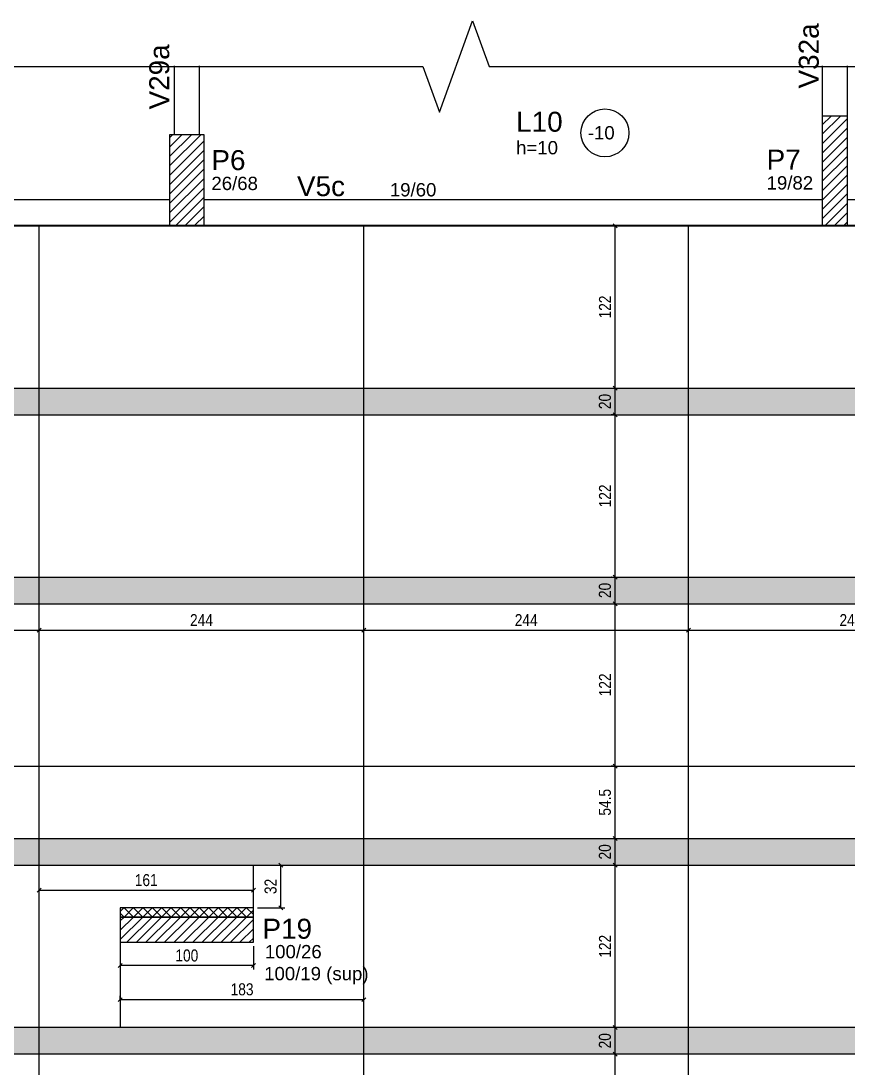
# Model space of a CAD drawing. Header units: millimetres. Extents: x 2332 to 8660, y 363 to 3984.
# Drawn here: x 6490 to 7111, y 2472 to 3259 of the extents above; entities that cross this region are included whole.
import ezdxf

# ---------------------------------------------------------------- set-up
doc = ezdxf.new("R2010")
doc.units = ezdxf.units.MM
for name, color, linetype in [('1', 1, 'Continuous'), ('3', 3, 'Continuous'), ('8', 8, 'Continuous'), ('COTA', 241, 'Continuous'), ('ES-VIGA', 3, 'Continuous'), ('L-D', 2, 'Continuous'), ('L-N', 4, 'Continuous'), ('P-D', 2, 'Continuous'), ('Painéis', 200, 'Continuous'), ('PIL-N', 4, 'Continuous'), ('Pilares', 5, 'Continuous'), ('VIG-D', 2, 'Continuous'), ('VIG-N', 4, 'Continuous')]:
    doc.layers.add(name, color=color, linetype=linetype)
doc.layers.add('Hachura', color=251, linetype='Continuous', lineweight=9)
doc.styles.add('COTA TECNICA-50', font='techl___.ttf', dxfattribs={"height": 9})
doc.styles.get("Standard").update_dxf_attribs({"font": 'arial.ttf'})
doc.dimstyles.new('COTA PAINEL-50', dxfattribs={"dimtxt": 9, "dimasz": 3, "dimexe": 3, "dimexo": 3, "dimgap": 3, "dimtad": 1, "dimdec": 1, "dimzin": 12, "dimdsep": 46, "dimtxsty": 'COTA TECNICA-50', "dimblk1": 'OBLIQUE', "dimblk2": 'OBLIQUE', "dimsah": 1, "dimcen": 0.9, "dimclrd": 4, "dimclre": 4, "dimclrt": 240, "dimadec": 1, "dimazin": 3, "dimtfac": 1, "dimtdec": 1, "dimtmove": 0, "dimatfit": 3, "dimfxl": 1, "dimtolj": 1, "dimtzin": 12, "dimarcsym": 0})

# ---------------------------------------------------------------- blocks, each defined once
blk = doc.blocks.new('_Oblique')
at = {"color": 0, "linetype": 'ByBlock', "lineweight": -2}
blk.add_line((-0.5, -0.5), (0.5, 0.5), dxfattribs=at)
blk = doc.blocks.new('*D175')
at = {"layer": 'Defpoints', "color": 0, "transparency": 16777216}
for p in [(6935.94, 2482.22), (6935.94, 2482.22), (6935.94, 2360.22)]:
    blk.add_point(p, dxfattribs=at)
at = {"layer": 'Painéis', "color": 4, "lineweight": -2, "transparency": 16777216}
blk.add_line((6935.94, 2360.22), (6935.94, 2482.22), dxfattribs=at)
at = {"layer": 'Painéis', "color": 4, "lineweight": -2, "transparency": 16777216, "xscale": 3, "yscale": 3, "zscale": 3}
for p, rotation in [((6935.94, 2482.22), 90), ((6935.94, 2360.22), 270)]:
    blk.add_blockref('_Oblique', p, dxfattribs=dict(at, rotation=rotation))
at = {"layer": 'Painéis', "color": 240, "transparency": 16777216, "insert": (6928.38, 2421.22), "char_height": 9, "attachment_point": 5, "rotation": 90, "style": 'COTA TECNICA-50'}
blk.add_mtext('\\A1;122', dxfattribs=at)
blk = doc.blocks.new('*D176')
at = {"layer": 'Defpoints', "color": 0, "transparency": 16777216}
for p in [(6935.94, 2502.22), (6935.94, 2502.22), (6935.94, 2482.22)]:
    blk.add_point(p, dxfattribs=at)
at = {"layer": 'Painéis', "color": 4, "lineweight": -2, "transparency": 16777216}
blk.add_line((6935.94, 2482.22), (6935.94, 2502.22), dxfattribs=at)
at = {"layer": 'Painéis', "color": 4, "lineweight": -2, "transparency": 16777216, "xscale": 3, "yscale": 3, "zscale": 3}
for p, rotation in [((6935.94, 2502.22), 90), ((6935.94, 2482.22), 270)]:
    blk.add_blockref('_Oblique', p, dxfattribs=dict(at, rotation=rotation))
at = {"layer": 'Painéis', "color": 240, "transparency": 16777216, "insert": (6928.34, 2492.22), "char_height": 9, "attachment_point": 5, "rotation": 90, "style": 'COTA TECNICA-50'}
blk.add_mtext('\\A1;20', dxfattribs=at)
blk = doc.blocks.new('*D177')
at = {"layer": 'Defpoints', "color": 0, "transparency": 16777216}
for p in [(6935.94, 2624.21), (6935.94, 2624.21), (6935.94, 2502.22)]:
    blk.add_point(p, dxfattribs=at)
at = {"layer": 'Painéis', "color": 4, "lineweight": -2, "transparency": 16777216}
blk.add_line((6935.94, 2502.22), (6935.94, 2624.21), dxfattribs=at)
at = {"layer": 'Painéis', "color": 4, "lineweight": -2, "transparency": 16777216, "xscale": 3, "yscale": 3, "zscale": 3}
for p, rotation in [((6935.94, 2624.21), 90), ((6935.94, 2502.22), 270)]:
    blk.add_blockref('_Oblique', p, dxfattribs=dict(at, rotation=rotation))
at = {"layer": 'Painéis', "color": 240, "transparency": 16777216, "insert": (6928.38, 2563.22), "char_height": 9, "attachment_point": 5, "rotation": 90, "style": 'COTA TECNICA-50'}
blk.add_mtext('\\A1;122', dxfattribs=at)
blk = doc.blocks.new('*D178')
at = {"layer": 'Defpoints', "color": 0, "transparency": 16777216}
for p in [(6935.44, 2644.21), (6935.94, 2644.21), (6935.94, 2624.21)]:
    blk.add_point(p, dxfattribs=at)
at = {"layer": 'Painéis', "color": 4, "lineweight": -2, "transparency": 16777216}
for p, q in [((6935.94, 2624.21), (6935.94, 2644.21)), ((6938.44, 2644.21), (6938.94, 2644.21))]:
    blk.add_line(p, q, dxfattribs=at)
at = {"layer": 'Painéis', "color": 4, "lineweight": -2, "transparency": 16777216, "xscale": 3, "yscale": 3, "zscale": 3}
for p, rotation in [((6935.94, 2644.21), 90), ((6935.94, 2624.21), 270)]:
    blk.add_blockref('_Oblique', p, dxfattribs=dict(at, rotation=rotation))
at = {"layer": 'Painéis', "color": 240, "transparency": 16777216, "insert": (6928.34, 2634.21), "char_height": 9, "attachment_point": 5, "rotation": 90, "style": 'COTA TECNICA-50'}
blk.add_mtext('\\A1;20', dxfattribs=at)
blk = doc.blocks.new('*D179')
at = {"layer": 'Defpoints', "color": 0, "transparency": 16777216}
for p in [(6935.94, 2698.71), (6937.42, 2698.71), (6935.44, 2644.21)]:
    blk.add_point(p, dxfattribs=at)
at = {"layer": 'Painéis', "color": 4, "lineweight": -2, "transparency": 16777216}
for p, q in [((6934.42, 2698.71), (6932.94, 2698.71)), ((6935.94, 2644.21), (6935.94, 2698.71)), ((6938.44, 2644.21), (6938.94, 2644.21))]:
    blk.add_line(p, q, dxfattribs=at)
at = {"layer": 'Painéis', "color": 4, "lineweight": -2, "transparency": 16777216, "xscale": 3, "yscale": 3, "zscale": 3}
for p, rotation in [((6935.94, 2698.71), 90), ((6935.94, 2644.21), 270)]:
    blk.add_blockref('_Oblique', p, dxfattribs=dict(at, rotation=rotation))
at = {"layer": 'Painéis', "color": 240, "transparency": 16777216, "insert": (6928.34, 2671.46), "char_height": 9, "attachment_point": 5, "rotation": 90, "style": 'COTA TECNICA-50'}
blk.add_mtext('\\A1;54.5', dxfattribs=at)
blk = doc.blocks.new('*D180')
at = {"layer": 'Defpoints', "color": 0, "transparency": 16777216}
for p in [(6935.68, 2820.71), (6935.94, 2820.71), (6937.42, 2698.71)]:
    blk.add_point(p, dxfattribs=at)
at = {"layer": 'Painéis', "color": 4, "lineweight": -2, "transparency": 16777216}
for p, q in [((6935.94, 2698.71), (6935.94, 2820.71)), ((6938.68, 2820.71), (6938.94, 2820.71)), ((6934.42, 2698.71), (6932.94, 2698.71))]:
    blk.add_line(p, q, dxfattribs=at)
at = {"layer": 'Painéis', "color": 4, "lineweight": -2, "transparency": 16777216, "xscale": 3, "yscale": 3, "zscale": 3}
for p, rotation in [((6935.94, 2820.71), 90), ((6935.94, 2698.71), 270)]:
    blk.add_blockref('_Oblique', p, dxfattribs=dict(at, rotation=rotation))
at = {"layer": 'Painéis', "color": 240, "transparency": 16777216, "insert": (6928.38, 2759.71), "char_height": 9, "attachment_point": 5, "rotation": 90, "style": 'COTA TECNICA-50'}
blk.add_mtext('\\A1;122', dxfattribs=at)
blk = doc.blocks.new('*D181')
at = {"layer": 'Defpoints', "color": 0, "transparency": 16777216}
for p in [(6935.94, 2840.71), (6936.38, 2840.71), (6935.68, 2820.71)]:
    blk.add_point(p, dxfattribs=at)
at = {"layer": 'Painéis', "color": 4, "lineweight": -2, "transparency": 16777216}
for p, q in [((6933.38, 2840.71), (6932.94, 2840.71)), ((6935.94, 2820.71), (6935.94, 2840.71)), ((6938.68, 2820.71), (6938.94, 2820.71))]:
    blk.add_line(p, q, dxfattribs=at)
at = {"layer": 'Painéis', "color": 4, "lineweight": -2, "transparency": 16777216, "xscale": 3, "yscale": 3, "zscale": 3}
for p, rotation in [((6935.94, 2840.71), 90), ((6935.94, 2820.71), 270)]:
    blk.add_blockref('_Oblique', p, dxfattribs=dict(at, rotation=rotation))
at = {"layer": 'Painéis', "color": 240, "transparency": 16777216, "insert": (6928.34, 2830.71), "char_height": 9, "attachment_point": 5, "rotation": 90, "style": 'COTA TECNICA-50'}
blk.add_mtext('\\A1;20', dxfattribs=at)
blk = doc.blocks.new('*D182')
at = {"layer": 'Defpoints', "color": 0, "transparency": 16777216}
for p in [(6935.94, 2962.71), (6937.67, 2962.71), (6936.38, 2840.71)]:
    blk.add_point(p, dxfattribs=at)
at = {"layer": 'Painéis', "color": 4, "lineweight": -2, "transparency": 16777216}
for p, q in [((6934.67, 2962.71), (6932.94, 2962.71)), ((6935.94, 2840.71), (6935.94, 2962.71)), ((6933.38, 2840.71), (6932.94, 2840.71))]:
    blk.add_line(p, q, dxfattribs=at)
at = {"layer": 'Painéis', "color": 4, "lineweight": -2, "transparency": 16777216, "xscale": 3, "yscale": 3, "zscale": 3}
for p, rotation in [((6935.94, 2962.71), 90), ((6935.94, 2840.71), 270)]:
    blk.add_blockref('_Oblique', p, dxfattribs=dict(at, rotation=rotation))
at = {"layer": 'Painéis', "color": 240, "transparency": 16777216, "insert": (6928.38, 2901.71), "char_height": 9, "attachment_point": 5, "rotation": 90, "style": 'COTA TECNICA-50'}
blk.add_mtext('\\A1;122', dxfattribs=at)
blk = doc.blocks.new('*D183')
at = {"layer": 'Defpoints', "color": 0, "transparency": 16777216}
for p in [(6932.62, 2982.71), (6935.94, 2982.71), (6937.67, 2962.71)]:
    blk.add_point(p, dxfattribs=at)
at = {"layer": 'Painéis', "color": 4, "lineweight": -2, "transparency": 16777216}
for p, q in [((6935.62, 2982.71), (6938.94, 2982.71)), ((6935.94, 2962.71), (6935.94, 2982.71)), ((6934.67, 2962.71), (6932.94, 2962.71))]:
    blk.add_line(p, q, dxfattribs=at)
at = {"layer": 'Painéis', "color": 4, "lineweight": -2, "transparency": 16777216, "xscale": 3, "yscale": 3, "zscale": 3}
for p, rotation in [((6935.94, 2982.71), 90), ((6935.94, 2962.71), 270)]:
    blk.add_blockref('_Oblique', p, dxfattribs=dict(at, rotation=rotation))
at = {"layer": 'Painéis', "color": 240, "transparency": 16777216, "insert": (6928.34, 2972.71), "char_height": 9, "attachment_point": 5, "rotation": 90, "style": 'COTA TECNICA-50'}
blk.add_mtext('\\A1;20', dxfattribs=at)
blk = doc.blocks.new('*D184')
at = {"layer": 'Defpoints', "color": 0, "transparency": 16777216}
for p in [(6934.86, 3104.71), (6935.94, 3104.71), (6932.62, 2982.71)]:
    blk.add_point(p, dxfattribs=at)
at = {"layer": 'Painéis', "color": 4, "lineweight": -2, "transparency": 16777216}
for p, q in [((6935.94, 2982.71), (6935.94, 3104.71)), ((6937.86, 3104.71), (6938.94, 3104.71)), ((6935.62, 2982.71), (6938.94, 2982.71))]:
    blk.add_line(p, q, dxfattribs=at)
at = {"layer": 'Painéis', "color": 4, "lineweight": -2, "transparency": 16777216, "xscale": 3, "yscale": 3, "zscale": 3}
for p, rotation in [((6935.94, 3104.71), 90), ((6935.94, 2982.71), 270)]:
    blk.add_blockref('_Oblique', p, dxfattribs=dict(at, rotation=rotation))
at = {"layer": 'Painéis', "color": 240, "transparency": 16777216, "insert": (6928.38, 3043.71), "char_height": 9, "attachment_point": 5, "rotation": 90, "style": 'COTA TECNICA-50'}
blk.add_mtext('\\A1;122', dxfattribs=at)
blk = doc.blocks.new('*D185')
at = {"layer": 'Defpoints', "color": 0, "transparency": 16777216}
for p in [(6664.18, 2624.21), (6684.86, 2624.21), (6664.18, 2592.22)]:
    blk.add_point(p, dxfattribs=at)
at = {"layer": 'Painéis', "color": 4, "lineweight": -2, "transparency": 16777216}
for p, q in [((6667.18, 2624.21), (6687.86, 2624.21)), ((6684.86, 2592.22), (6684.86, 2624.21)), ((6667.18, 2592.22), (6687.86, 2592.22))]:
    blk.add_line(p, q, dxfattribs=at)
at = {"layer": 'Painéis', "color": 4, "lineweight": -2, "transparency": 16777216, "xscale": 3, "yscale": 3, "zscale": 3}
for p, rotation in [((6684.86, 2624.21), 90), ((6684.86, 2592.22), 270)]:
    blk.add_blockref('_Oblique', p, dxfattribs=dict(at, rotation=rotation))
at = {"layer": 'Painéis', "color": 240, "transparency": 16777216, "insert": (6677.16, 2608.21), "char_height": 9, "attachment_point": 5, "rotation": 90, "style": 'COTA TECNICA-50'}
blk.add_mtext('\\A1;32', dxfattribs=at)
blk = doc.blocks.new('*D186')
at = {"layer": 'Defpoints', "color": 0, "transparency": 16777216}
for p in [(6564.18, 2566.22), (6664.18, 2566.22), (6564.18, 2548.69)]:
    blk.add_point(p, dxfattribs=at)
at = {"layer": 'Painéis', "color": 4, "lineweight": -2, "transparency": 16777216}
for p, q in [((6564.18, 2563.22), (6564.18, 2545.69)), ((6664.18, 2563.22), (6664.18, 2545.69)), ((6664.18, 2548.69), (6564.18, 2548.69))]:
    blk.add_line(p, q, dxfattribs=at)
at = {"layer": 'Painéis', "color": 4, "lineweight": -2, "transparency": 16777216, "xscale": 3, "yscale": 3, "zscale": 3, "rotation": 180}
blk.add_blockref('_Oblique', (6564.18, 2548.69), dxfattribs=at)
at = {"layer": 'Painéis', "color": 4, "lineweight": -2, "transparency": 16777216, "xscale": 3, "yscale": 3, "zscale": 3}
blk.add_blockref('_Oblique', (6664.18, 2548.69), dxfattribs=at)
at = {"layer": 'Painéis', "color": 240, "transparency": 16777216, "insert": (6614.18, 2556.28), "char_height": 9, "attachment_point": 5, "style": 'COTA TECNICA-50'}
blk.add_mtext('\\A1;100', dxfattribs=at)
blk = doc.blocks.new('*D209')
at = {"layer": 'Defpoints', "color": 0, "transparency": 16777216}
for p in [(6259.18, 2800.83), (6503.18, 2800.83), (6503.18, 2800.83)]:
    blk.add_point(p, dxfattribs=at)
at = {"layer": 'Painéis', "color": 4, "lineweight": -2, "transparency": 16777216}
blk.add_line((6259.18, 2800.83), (6503.18, 2800.83), dxfattribs=at)
at = {"layer": 'Painéis', "color": 4, "lineweight": -2, "transparency": 16777216, "xscale": 3, "yscale": 3, "zscale": 3, "rotation": 180}
blk.add_blockref('_Oblique', (6259.18, 2800.83), dxfattribs=at)
at = {"layer": 'Painéis', "color": 4, "lineweight": -2, "transparency": 16777216, "xscale": 3, "yscale": 3, "zscale": 3}
blk.add_blockref('_Oblique', (6503.18, 2800.83), dxfattribs=at)
at = {"layer": 'Painéis', "color": 240, "transparency": 16777216, "insert": (6381.18, 2808.39), "char_height": 9, "attachment_point": 5, "style": 'COTA TECNICA-50'}
blk.add_mtext('\\A1;244', dxfattribs=at)
blk = doc.blocks.new('*D210')
at = {"layer": 'Defpoints', "color": 0, "transparency": 16777216}
for p in [(6503.18, 2800.83), (6747.18, 2800.83), (6747.18, 2800.83)]:
    blk.add_point(p, dxfattribs=at)
at = {"layer": 'Painéis', "color": 4, "lineweight": -2, "transparency": 16777216}
blk.add_line((6503.18, 2800.83), (6747.18, 2800.83), dxfattribs=at)
at = {"layer": 'Painéis', "color": 4, "lineweight": -2, "transparency": 16777216, "xscale": 3, "yscale": 3, "zscale": 3, "rotation": 180}
blk.add_blockref('_Oblique', (6503.18, 2800.83), dxfattribs=at)
at = {"layer": 'Painéis', "color": 4, "lineweight": -2, "transparency": 16777216, "xscale": 3, "yscale": 3, "zscale": 3}
blk.add_blockref('_Oblique', (6747.18, 2800.83), dxfattribs=at)
at = {"layer": 'Painéis', "color": 240, "transparency": 16777216, "insert": (6625.18, 2808.39), "char_height": 9, "attachment_point": 5, "style": 'COTA TECNICA-50'}
blk.add_mtext('\\A1;244', dxfattribs=at)
blk = doc.blocks.new('*D211')
at = {"layer": 'Defpoints', "color": 0, "transparency": 16777216}
for p in [(6747.18, 2800.83), (6991.18, 2800.83), (6991.18, 2800.83)]:
    blk.add_point(p, dxfattribs=at)
at = {"layer": 'Painéis', "color": 4, "lineweight": -2, "transparency": 16777216}
blk.add_line((6747.18, 2800.83), (6991.18, 2800.83), dxfattribs=at)
at = {"layer": 'Painéis', "color": 4, "lineweight": -2, "transparency": 16777216, "xscale": 3, "yscale": 3, "zscale": 3, "rotation": 180}
blk.add_blockref('_Oblique', (6747.18, 2800.83), dxfattribs=at)
at = {"layer": 'Painéis', "color": 4, "lineweight": -2, "transparency": 16777216, "xscale": 3, "yscale": 3, "zscale": 3}
blk.add_blockref('_Oblique', (6991.18, 2800.83), dxfattribs=at)
at = {"layer": 'Painéis', "color": 240, "transparency": 16777216, "insert": (6869.18, 2808.39), "char_height": 9, "attachment_point": 5, "style": 'COTA TECNICA-50'}
blk.add_mtext('\\A1;244', dxfattribs=at)
blk = doc.blocks.new('*D212')
at = {"layer": 'Defpoints', "color": 0, "transparency": 16777216}
for p in [(6991.18, 2800.83), (7235.18, 2800.83), (7235.18, 2800.83)]:
    blk.add_point(p, dxfattribs=at)
at = {"layer": 'Painéis', "color": 4, "lineweight": -2, "transparency": 16777216}
blk.add_line((6991.18, 2800.83), (7235.18, 2800.83), dxfattribs=at)
at = {"layer": 'Painéis', "color": 4, "lineweight": -2, "transparency": 16777216, "xscale": 3, "yscale": 3, "zscale": 3, "rotation": 180}
blk.add_blockref('_Oblique', (6991.18, 2800.83), dxfattribs=at)
at = {"layer": 'Painéis', "color": 4, "lineweight": -2, "transparency": 16777216, "xscale": 3, "yscale": 3, "zscale": 3}
blk.add_blockref('_Oblique', (7235.18, 2800.83), dxfattribs=at)
at = {"layer": 'Painéis', "color": 240, "transparency": 16777216, "insert": (7113.18, 2808.39), "char_height": 9, "attachment_point": 5, "style": 'COTA TECNICA-50'}
blk.add_mtext('\\A1;244', dxfattribs=at)
blk = doc.blocks.new('*D226')
at = {"layer": 'Defpoints', "color": 0, "transparency": 16777216}
for p in [(6503.18, 2605.34), (6664.18, 2605.34), (6664.18, 2605.34)]:
    blk.add_point(p, dxfattribs=at)
at = {"layer": 'Painéis', "color": 4, "lineweight": -2, "transparency": 16777216}
blk.add_line((6503.18, 2605.34), (6664.18, 2605.34), dxfattribs=at)
at = {"layer": 'Painéis', "color": 4, "lineweight": -2, "transparency": 16777216, "xscale": 3, "yscale": 3, "zscale": 3, "rotation": 180}
blk.add_blockref('_Oblique', (6503.18, 2605.34), dxfattribs=at)
at = {"layer": 'Painéis', "color": 4, "lineweight": -2, "transparency": 16777216, "xscale": 3, "yscale": 3, "zscale": 3}
blk.add_blockref('_Oblique', (6664.18, 2605.34), dxfattribs=at)
at = {"layer": 'Painéis', "color": 240, "transparency": 16777216, "insert": (6583.68, 2612.93), "char_height": 9, "attachment_point": 5, "style": 'COTA TECNICA-50'}
blk.add_mtext('\\A1;161', dxfattribs=at)
blk = doc.blocks.new('*D227')
at = {"layer": 'Defpoints', "color": 0, "transparency": 16777216}
for p in [(6564.18, 2519.32), (6747.18, 2523.11), (6747.18, 2519.32)]:
    blk.add_point(p, dxfattribs=at)
at = {"layer": 'Painéis', "color": 4, "lineweight": -2, "transparency": 16777216}
for p, q in [((6564.18, 2522.32), (6564.18, 2526.11)), ((6564.18, 2523.11), (6747.18, 2523.11)), ((6747.18, 2522.32), (6747.18, 2526.11))]:
    blk.add_line(p, q, dxfattribs=at)
at = {"layer": 'Painéis', "color": 4, "lineweight": -2, "transparency": 16777216, "xscale": 3, "yscale": 3, "zscale": 3, "rotation": 180}
blk.add_blockref('_Oblique', (6564.18, 2523.11), dxfattribs=at)
at = {"layer": 'Painéis', "color": 4, "lineweight": -2, "transparency": 16777216, "xscale": 3, "yscale": 3, "zscale": 3}
blk.add_blockref('_Oblique', (6747.18, 2523.11), dxfattribs=at)
at = {"layer": 'Painéis', "color": 240, "transparency": 16777216, "insert": (6655.68, 2530.83), "char_height": 9, "attachment_point": 5, "style": 'COTA TECNICA-50'}
blk.add_mtext('\\A1;183', dxfattribs=at)

msp = doc.modelspace()

# ---------------------------------------------------------------- hatches: boundary and pattern name
at = {"layer": 'Hachura', "linetype": 'ByBlock'}
h = msp.add_hatch(color=256, dxfattribs=at)
h.dxf.hatch_style = 1
h.paths.add_polyline_path([(7351.67, 2982.71), (7351.67, 2962.68), (7581.67, 2962.68), (7581.67, 2982.71)])
h.paths.add_polyline_path([(7332.67, 2962.68), (7332.67, 2982.71), (5649.68, 2982.71), (5649.68, 2962.68)])
h = msp.add_hatch(color=256, dxfattribs=at)
h.dxf.hatch_style = 1
h.paths.add_polyline_path([(7581.67, 2840.71), (7581.67, 2820.68), (5649.68, 2820.68), (5649.68, 2840.71)])
h = msp.add_hatch(color=256, dxfattribs=at)
h.dxf.hatch_style = 1
h.paths.add_polyline_path([(7254.18, 2644.21), (7254.18, 2624.18), (7479.18, 2624.18), (7479.18, 2644.21)])
h.paths.add_polyline_path([(7235.18, 2624.18), (7235.18, 2644.21), (5649.68, 2644.21), (5649.68, 2624.18)])
h = msp.add_hatch(color=256, dxfattribs=at)
h.dxf.hatch_style = 1
h.paths.add_polyline_path([(7581.67, 2502.22), (7581.67, 2482.18), (5649.68, 2482.18), (5649.68, 2502.22)])

# ---------------------------------------------------------------- linework, layer by layer
at = {"layer": '1', "linetype": 'Continuous'}
for p, q in [((7091.68, 3187.21), (7091.68, 3187.21)), ((7091.68, 3187.21), (7091.68, 3187.21)), ((6601.18, 3173.21), (6601.18, 3173.21)), ((6601.18, 3173.21), (6601.18, 3173.21)), ((6601.18, 3136.21), (6601.18, 3136.21)), ((6627.18, 3136.21), (6627.18, 3136.21)), ((6639.18, 3124.21), (6639.18, 3124.21)), ((7091.68, 3124.21), (7091.68, 3124.21)), ((7091.68, 3124.21), (7091.68, 3124.21)), ((7110.68, 3124.21), (7110.68, 3124.21)), ((6601.18, 3105.21), (6601.18, 3105.21)), ((6601.18, 3105.21), (6601.18, 3105.21)), ((6601.18, 3105.21), (6601.18, 3105.21)), ((6627.18, 3105.21), (6627.18, 3105.21)), ((6627.18, 3105.21), (6627.18, 3105.21)), ((6627.18, 3105.21), (6627.18, 3105.21)), ((7091.68, 3105.21), (7091.68, 3105.21)), ((7091.68, 3105.21), (7091.68, 3105.21)), ((7110.68, 3105.21), (7110.68, 3105.21)), ((7110.68, 3105.21), (7110.68, 3105.21)), ((7110.68, 3105.21), (7110.68, 3105.21)), ((6564.18, 2592.22), (6564.18, 2592.22)), ((6564.18, 2592.22), (6564.18, 2592.22)), ((6564.18, 2592.22), (6564.18, 2592.22)), ((6564.18, 2592.22), (6564.18, 2592.22)), ((6664.18, 2592.22), (6664.18, 2592.22)), ((6664.18, 2592.22), (6664.18, 2592.22)), ((6664.18, 2592.22), (6664.18, 2592.22)), ((6664.18, 2592.22), (6664.18, 2592.22)), ((6564.18, 2585.22), (6564.18, 2585.22)), ((6564.18, 2585.22), (6564.18, 2585.22)), ((6647.91, 2566.22), (6647.91, 2566.22))]:
    msp.add_line(p, q, dxfattribs=at)
at = {"layer": '3', "linetype": 'Continuous'}
msp.add_circle((6928.35, 3174.57), 18, dxfattribs=at)
at = {"layer": '8', "linetype": 'Continuous'}
for p, q in [((7091.68, 3173.56), (7105.33, 3187.21)), ((7091.68, 3180.63), (7098.26, 3187.21)), ((7091.68, 3166.49), (7110.68, 3185.49)), ((6601.18, 3149.74), (6624.64, 3173.21)), ((6601.18, 3156.82), (6617.57, 3173.21)), ((6601.18, 3163.89), (6610.5, 3173.21)), ((6601.18, 3170.96), (6603.43, 3173.21)), ((7091.68, 3159.42), (7110.68, 3178.42)), ((6601.18, 3142.67), (6627.18, 3168.67)), ((7091.68, 3152.35), (7110.68, 3171.35)), ((7091.68, 3145.28), (7110.68, 3164.28)), ((6601.18, 3135.6), (6627.18, 3161.6)), ((7091.68, 3138.21), (7110.68, 3157.21)), ((6601.18, 3128.53), (6627.18, 3154.53)), ((7091.68, 3131.14), (7110.68, 3150.13)), ((6601.18, 3121.46), (6627.18, 3147.46)), ((6601.18, 3114.39), (6627.18, 3140.39)), ((7091.68, 3124.06), (7110.68, 3143.06)), ((7101.18, 3146.21), (7101.18, 3146.21)), ((6601.18, 3107.32), (6627.18, 3133.32)), ((7091.68, 3116.99), (7110.68, 3135.99)), ((6606.14, 3105.21), (6627.18, 3126.25)), ((7091.68, 3109.92), (7110.68, 3128.92)), ((6613.21, 3105.21), (6627.18, 3119.18)), ((7094.04, 3105.21), (7110.68, 3121.85)), ((6620.28, 3105.21), (6627.18, 3112.11)), ((7101.11, 3105.21), (7110.68, 3114.78)), ((7108.18, 3105.21), (7110.68, 3107.71)), ((6564.18, 2589.49), (6566.9, 2592.22)), ((6566.97, 2585.22), (6573.97, 2592.22)), ((6567.14, 2592.22), (6574.14, 2585.22)), ((6574.05, 2585.22), (6581.05, 2592.22)), ((6574.21, 2592.22), (6581.21, 2585.22)), ((6581.12, 2585.22), (6588.12, 2592.22)), ((6581.28, 2592.22), (6588.28, 2585.22)), ((6588.19, 2585.22), (6595.19, 2592.22)), ((6588.35, 2592.22), (6595.35, 2585.22)), ((6595.26, 2585.22), (6602.26, 2592.22)), ((6595.43, 2592.22), (6602.42, 2585.22)), ((6602.33, 2585.22), (6609.33, 2592.22)), ((6602.5, 2592.22), (6609.5, 2585.22)), ((6609.4, 2585.22), (6616.4, 2592.22)), ((6609.57, 2592.22), (6616.57, 2585.22)), ((6616.47, 2585.22), (6623.47, 2592.22)), ((6616.64, 2592.22), (6623.64, 2585.22)), ((6623.54, 2585.22), (6630.54, 2592.22)), ((6623.71, 2592.22), (6630.71, 2585.22)), ((6630.61, 2585.22), (6637.61, 2592.22)), ((6630.78, 2592.22), (6637.78, 2585.22)), ((6637.69, 2585.22), (6644.69, 2592.22)), ((6637.85, 2592.22), (6644.85, 2585.22)), ((6644.76, 2585.22), (6651.76, 2592.22)), ((6644.92, 2592.22), (6651.92, 2585.22)), ((6651.83, 2585.22), (6658.83, 2592.22)), ((6651.99, 2592.22), (6658.99, 2585.22)), ((6658.9, 2585.22), (6664.18, 2590.49)), ((6659.06, 2592.22), (6664.18, 2587.1)), ((6564.18, 2588.11), (6567.07, 2585.22)), ((6564.18, 2568.28), (6581.12, 2585.22)), ((6564.18, 2575.35), (6574.05, 2585.22)), ((6564.18, 2582.42), (6566.97, 2585.22)), ((6569.19, 2566.22), (6588.19, 2585.22)), ((6576.26, 2566.22), (6595.26, 2585.22)), ((6583.33, 2566.22), (6602.33, 2585.22)), ((6590.4, 2566.22), (6609.4, 2585.22)), ((6597.47, 2566.22), (6616.47, 2585.22)), ((6604.54, 2566.22), (6623.54, 2585.22)), ((6611.61, 2566.22), (6630.61, 2585.22)), ((6618.69, 2566.22), (6637.69, 2585.22)), ((6625.76, 2566.22), (6644.76, 2585.22)), ((6632.83, 2566.22), (6651.83, 2585.22)), ((6639.9, 2566.22), (6658.9, 2585.22)), ((6646.97, 2566.22), (6664.18, 2583.42)), ((6614.18, 2575.72), (6614.18, 2575.72)), ((6654.04, 2566.22), (6664.18, 2576.35)), ((6661.11, 2566.22), (6664.18, 2569.28))]:
    msp.add_line(p, q, dxfattribs=at)
at = {"layer": 'COTA', "linetype": 'Continuous'}
msp.add_lwpolyline([(5649.68, 3224.4), (6791.43, 3224.4), (6803.93, 3190.05), (6828.93, 3258.74), (6841.43, 3224.4), (7626.66, 3224.4)], dxfattribs=at)
at = {"layer": 'ES-VIGA'}
for points in [[(6604.69, 3225), (6604.69, 3173.21)], [(6623.69, 3173.21), (6623.69, 3225)], [(7091.69, 3225), (7091.69, 3187.21)], [(7110.69, 3187.21), (7110.69, 3225)], [(6601.18, 3124.21), (6140.18, 3124.21)], [(7091.68, 3124.21), (6627.18, 3124.21)], [(7501.17, 3124.21), (7110.68, 3124.21)], [(6140.18, 3105.21), (6601.18, 3105.21)], [(6627.18, 3105.21), (7091.68, 3105.21)], [(7110.68, 3105.21), (7501.17, 3105.21)]]:
    msp.add_lwpolyline(points, dxfattribs=at)
at = {"layer": 'Painéis'}
for p, q in [((5649.68, 3104.71), (7582.17, 3104.71)), ((6503.18, 2215.96), (6503.18, 3104.71)), ((6747.18, 2215.96), (6747.18, 3104.71)), ((6991.18, 2215.96), (6991.18, 3104.71)), ((5649.68, 2982.71), (7332.67, 2982.71)), ((5649.68, 2962.71), (7332.67, 2962.71)), ((5649.68, 2840.71), (7581.67, 2840.71)), ((5649.68, 2820.71), (7581.67, 2820.71)), ((5649.68, 2698.71), (7235.18, 2698.71)), ((5649.68, 2644.21), (7235.18, 2644.21)), ((5649.68, 2624.21), (7235.18, 2624.21)), ((6664.18, 2592.22), (6664.18, 2624.21)), ((6564.18, 2566.22), (6564.18, 2502.22)), ((7581.67, 2502.22), (5649.68, 2502.22)), ((7581.67, 2482.22), (5649.68, 2482.22))]:
    msp.add_line(p, q, dxfattribs=at)
at = {"layer": 'Pilares'}
for points in [[(7091.68, 3105.21), (7110.68, 3105.21), (7110.68, 3187.21), (7091.68, 3187.21), (7091.68, 3105.21)], [(6601.18, 3105.21), (6627.18, 3105.21), (6627.18, 3173.21), (6601.18, 3173.21), (6601.18, 3105.21)], [(6564.18, 2592.22), (6564.18, 2585.22), (6664.18, 2585.22), (6664.18, 2592.22), (6564.18, 2592.22)], [(6564.18, 2566.22), (6664.18, 2566.22), (6664.18, 2585.22), (6564.18, 2585.22), (6564.18, 2566.22)]]:
    msp.add_lwpolyline(points, dxfattribs=at)

# ---------------------------------------------------------------- texts
at = {"layer": '3', "linetype": 'Continuous'}
msp.add_text('-10', height=10, dxfattribs=at).set_placement((6915.47, 3169.71))
at = {"layer": 'L-D', "linetype": 'Continuous'}
msp.add_text('h=10', height=10, dxfattribs=at).set_placement((6861.62, 3158.48))
at = {"layer": 'L-N', "linetype": 'Continuous'}
msp.add_text('L10', height=15, dxfattribs=at).set_placement((6861.62, 3175.48))
at = {"layer": 'P-D', "linetype": 'Continuous'}
for s, height, p in [('26/68', 10, (6632.63, 3131.64)), ('19/82', 10, (7049.82, 3132.04)), ('100/26', 10, (6672.79, 2554.2)), ('100/19 (sup)', 9.9999, (6672.29, 2537.69))]:
    msp.add_text(s, height=height, dxfattribs=at).set_placement(p)
at = {"layer": 'PIL-N', "linetype": 'Continuous'}
for s, p in [('P6', (6632.63, 3146.64)), ('P7', (7049.82, 3147.04)), ('P19', (6671, 2568.93))]:
    msp.add_text(s, height=15, dxfattribs=at).set_placement(p)
at = {"layer": 'VIG-D', "linetype": 'Continuous'}
msp.add_text('19/60', height=10, dxfattribs=at).set_placement((6766.73, 3126.85))
at = {"layer": 'VIG-N', "linetype": 'Continuous'}
for s, p in [('V32a', (7088.98, 3207.98)), ('V29a', (6600.94, 3192.21))]:
    msp.add_text(s, height=15, rotation=90, dxfattribs=at).set_placement(p)
msp.add_text('V5c', height=15, dxfattribs=at).set_placement((6696.93, 3127.07))

# ---------------------------------------------------------------- dimensions: what is measured, and where the dimension line sits
at = {"layer": 'Painéis'}
for base, p1, p2, picture, middle in [((6935.94, 3104.71), (6932.62, 2982.71), (6934.86, 3104.71), '*D184', (6928.38, 3043.71)), ((6935.94, 2982.71), (6937.67, 2962.71), (6932.62, 2982.71), '*D183', (6928.34, 2972.71)), ((6935.94, 2962.71), (6936.38, 2840.71), (6937.67, 2962.71), '*D182', (6928.38, 2901.71)), ((6935.94, 2840.71), (6935.68, 2820.71), (6936.38, 2840.71), '*D181', (6928.34, 2830.71)), ((6935.94, 2820.71), (6937.42, 2698.71), (6935.68, 2820.71), '*D180', (6928.38, 2759.71)), ((6935.94, 2698.71), (6935.44, 2644.21), (6937.42, 2698.71), '*D179', (6928.34, 2671.46)), ((6935.94, 2644.21), (6935.94, 2624.21), (6935.44, 2644.21), '*D178', (6928.34, 2634.21))]:
    dim = msp.add_linear_dim(base=base, p1=p1, p2=p2, angle=90, dimstyle='COTA PAINEL-50', override={"dimtmove": 1}, dxfattribs=at)
    dim.commit()
    dim.dimension.update_dxf_attribs({"geometry": picture, "text_midpoint": middle})
for base, p1, p2, picture, middle in [((6503.18, 2800.83), (6259.18, 2800.83), (6503.18, 2800.83), '*D209', (6381.18, 2808.39)), ((6747.18, 2800.83), (6503.18, 2800.83), (6747.18, 2800.83), '*D210', (6625.18, 2808.39)), ((6991.18, 2800.83), (6747.18, 2800.83), (6991.18, 2800.83), '*D211', (6869.18, 2808.39)), ((7235.18, 2800.83), (6991.18, 2800.83), (7235.18, 2800.83), '*D212', (7113.18, 2808.39))]:
    dim = msp.add_linear_dim(base=base, p1=p1, p2=p2, dimstyle='COTA PAINEL-50', override={"dimtmove": 1}, dxfattribs=at)
    dim.commit()
    dim.dimension.update_dxf_attribs({"geometry": picture, "text_midpoint": middle})
for base, p1, p2, picture, middle in [((6684.86, 2624.21), (6664.18, 2592.22), (6664.18, 2624.21), '*D185', (6677.16, 2608.21)), ((6935.94, 2624.21), (6935.94, 2502.22), (6935.94, 2624.21), '*D177', (6928.38, 2563.22)), ((6935.94, 2502.22), (6935.94, 2482.22), (6935.94, 2502.22), '*D176', (6928.34, 2492.22)), ((6935.94, 2482.22), (6935.94, 2360.22), (6935.94, 2482.22), '*D175', (6928.38, 2421.22))]:
    dim = msp.add_linear_dim(base=base, p1=p1, p2=p2, angle=90, dimstyle='COTA PAINEL-50', dxfattribs=at)
    dim.commit()
    dim.dimension.update_dxf_attribs({"geometry": picture, "text_midpoint": middle})
for base, p1, p2, picture, middle in [((6664.18, 2605.34), (6503.18, 2605.34), (6664.18, 2605.34), '*D226', (6583.68, 2612.93)), ((6564.18, 2548.69), (6664.18, 2566.22), (6564.18, 2566.22), '*D186', (6614.18, 2556.28)), ((6747.18, 2523.11), (6564.18, 2519.32), (6747.18, 2519.32), '*D227', (6655.68, 2530.83))]:
    dim = msp.add_linear_dim(base=base, p1=p1, p2=p2, dimstyle='COTA PAINEL-50', dxfattribs=at)
    dim.commit()
    dim.dimension.update_dxf_attribs({"geometry": picture, "text_midpoint": middle})

doc.saveas('drawing.dxf')
